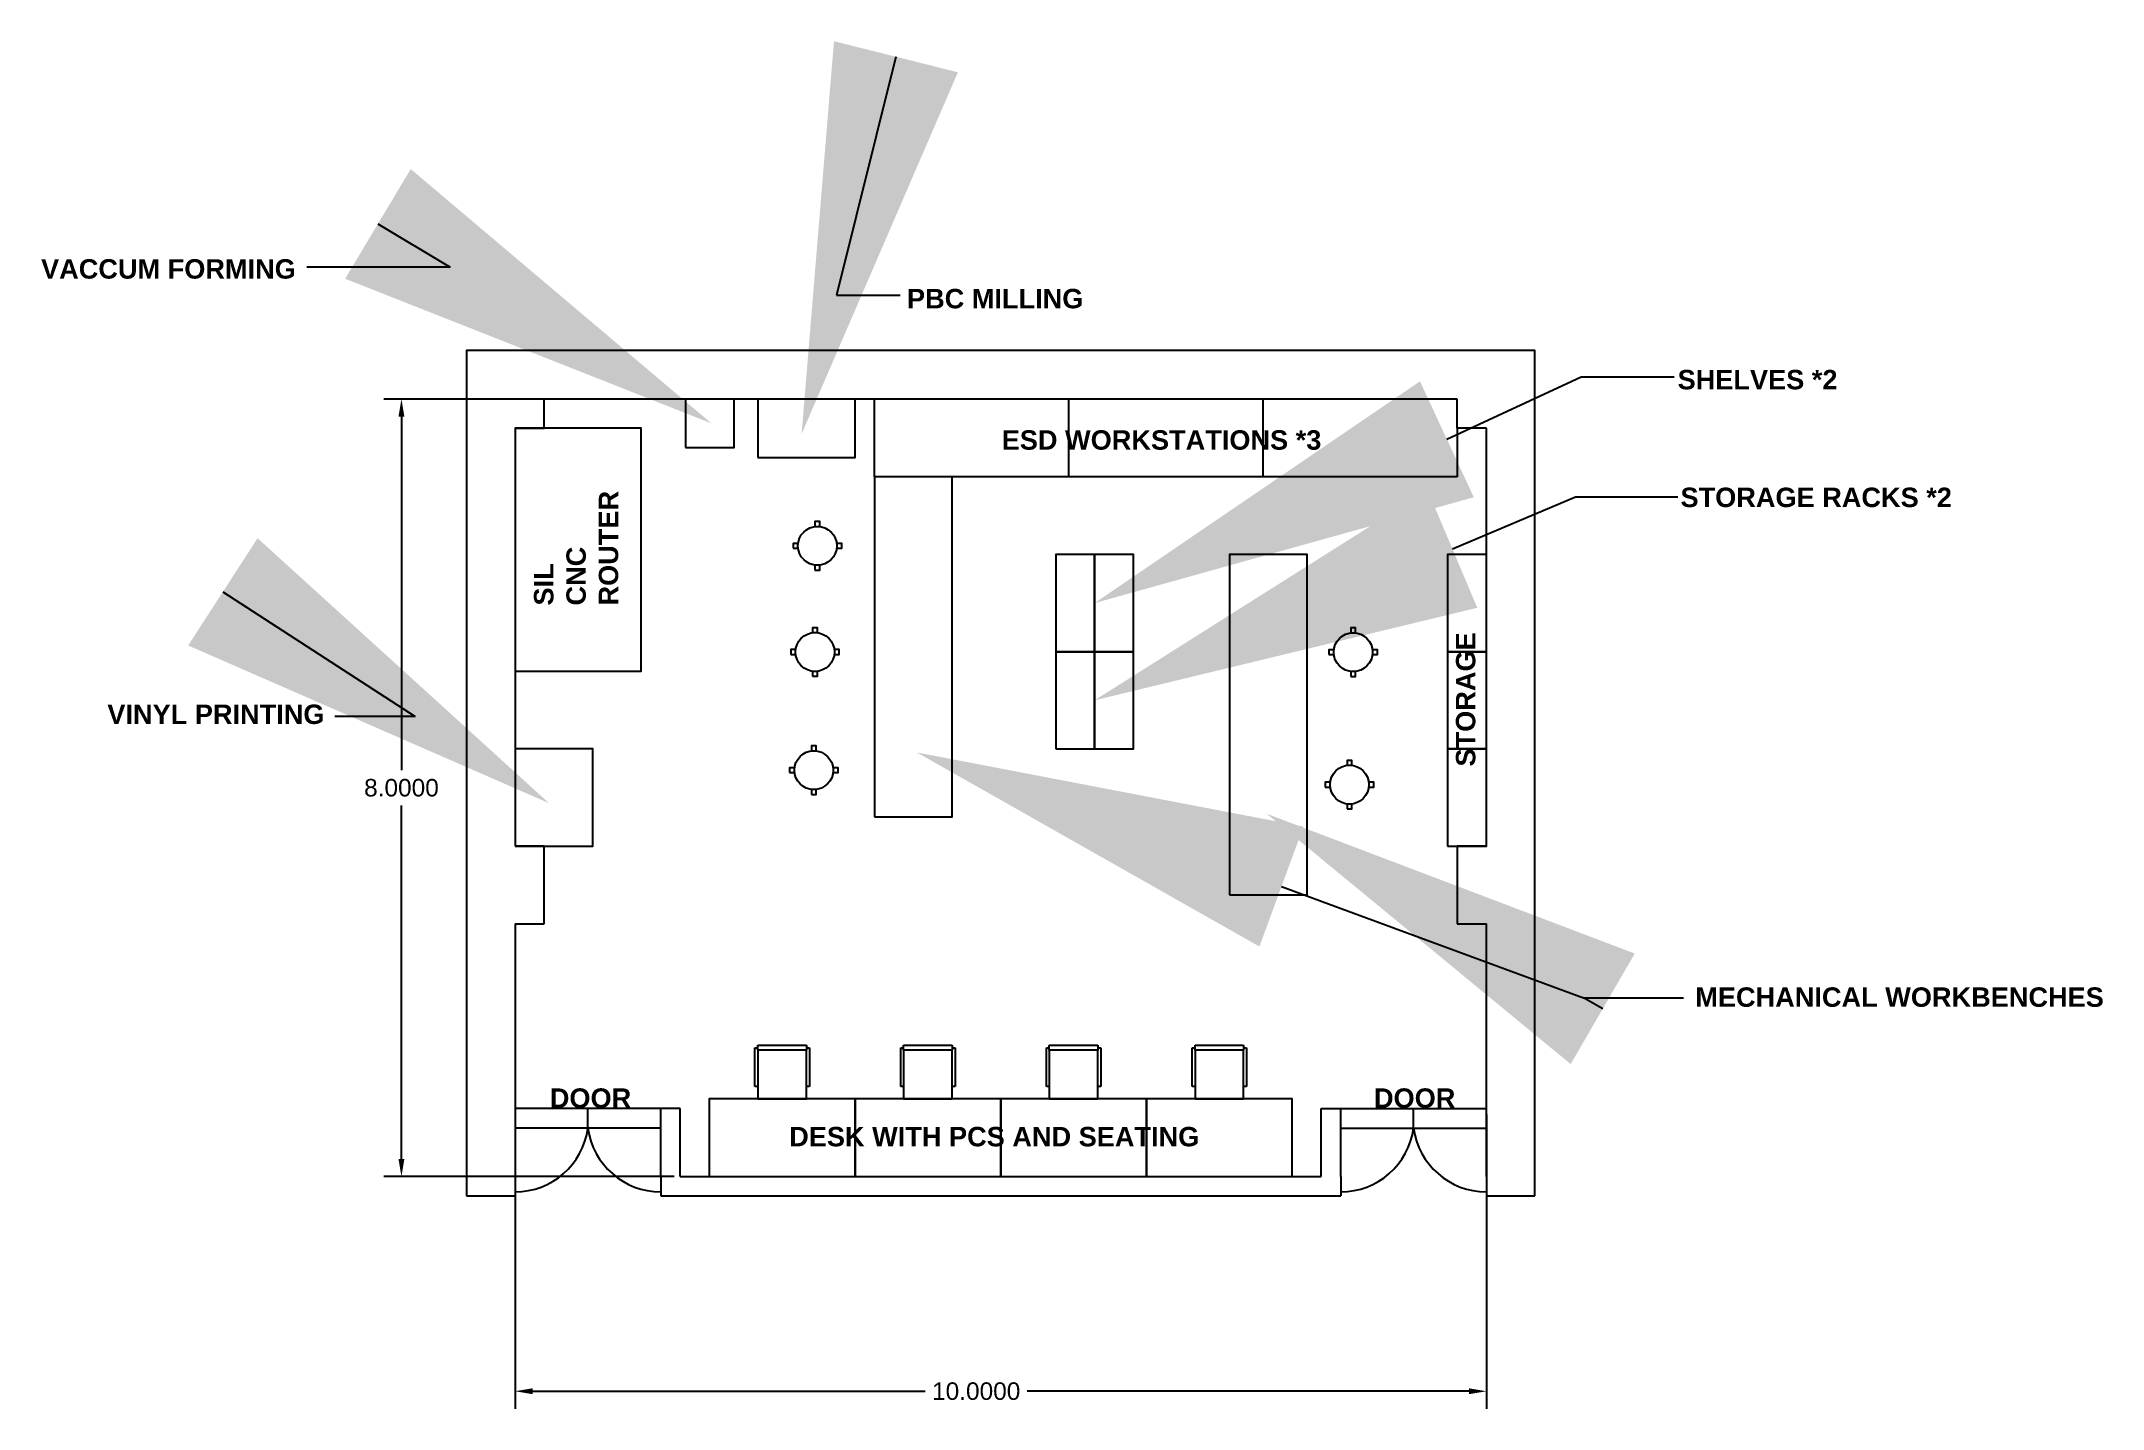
# Model space of a CAD drawing. Header units: metres. Extents: x 3135.4 to 3156.6, y 1450.6 to 1464.6.
import ezdxf
from ezdxf import colors
from ezdxf.entities.mleader import LeaderData, LeaderLine
from ezdxf.math import Vec2, Vec3

# ---------------------------------------------------------------- set-up
doc = ezdxf.new("R2010")
doc.units = ezdxf.units.M
doc.styles.get("Standard").update_dxf_attribs({"font": 'arial.ttf'})
doc.dimstyles.get("Standard").update_dxf_attribs({"dimtxt": 0.18, "dimasz": 0.18, "dimexe": 0.18, "dimexo": 0.0625, "dimgap": 0.09, "dimtad": 0, "dimtih": 1, "dimtoh": 1, "dimdec": 4, "dimzin": 0, "dimdsep": 46, "dimtxsty": 'Standard', "dimcen": 0.09, "dimadec": 0, "dimazin": 0, "dimtfac": 1, "dimtdec": 4, "dimtofl": 0, "dimtmove": 0, "dimatfit": 3, "dimfxl": 1, "dimtolj": 1, "dimtzin": 0, "dimarcsym": 0})

# ---------------------------------------------------------------- blocks, each defined once
blk = doc.blocks.new('*D1')
at = {"color": 0, "lineweight": -2, "transparency": 16777216}
for p, q in [((3141.919, 1460.96), (3138.932, 1460.96)), ((3139.112, 1460.78), (3139.112, 1457.142)), ((3139.112, 1453.14), (3139.112, 1456.778)), ((3141.919, 1452.96), (3138.932, 1452.96))]:
    blk.add_line(p, q, dxfattribs=at)
at = {"color": 0, "transparency": 16777216}
for points in [[(3139.082, 1460.78), (3139.142, 1460.78), (3139.112, 1460.96)], [(3139.082, 1453.14), (3139.142, 1453.14), (3139.112, 1452.96)]]:
    blk.add_solid(points, dxfattribs=at)
at = {"layer": 'Defpoints', "color": 0, "transparency": 16777216}
for p in [(3139.112, 1460.96), (3141.982, 1460.96), (3141.982, 1452.96)]:
    blk.add_point(p, dxfattribs=at)
at = {"color": 0, "transparency": 16777216, "insert": (3139.112, 1456.96), "char_height": 0.18, "attachment_point": 5}
blk.add_mtext('\\A1;8.0000', dxfattribs=at)
blk = doc.blocks.new('*D2')
at = {"color": 0, "lineweight": -2, "transparency": 16777216}
for p, q in [((3140.282, 1453.598), (3140.282, 1450.571)), ((3150.282, 1453.598), (3150.282, 1450.571)), ((3140.462, 1450.751), (3144.504, 1450.751)), ((3150.102, 1450.751), (3145.554, 1450.751))]:
    blk.add_line(p, q, dxfattribs=at)
at = {"color": 0, "transparency": 16777216}
for points in [[(3140.462, 1450.781), (3140.462, 1450.721), (3140.282, 1450.751)], [(3150.102, 1450.781), (3150.102, 1450.721), (3150.282, 1450.751)]]:
    blk.add_solid(points, dxfattribs=at)
at = {"layer": 'Defpoints', "color": 0, "transparency": 16777216}
for p in [(3140.282, 1453.66), (3150.282, 1453.66), (3150.282, 1450.751)]:
    blk.add_point(p, dxfattribs=at)
at = {"color": 0, "transparency": 16777216, "insert": (3145.029, 1450.751), "char_height": 0.18, "attachment_point": 5}
blk.add_mtext('\\A1;10.0000', dxfattribs=at)

msp = doc.modelspace()

# ---------------------------------------------------------------- linework, layer by layer
for p, q in [((3140.58154, 1460.66037), (3140.58154, 1460.96037)), ((3143.98154, 1460.16037), (3143.98154, 1460.96037)), ((3145.98154, 1460.16037), (3145.98154, 1460.96037)), ((3147.98154, 1460.16037), (3147.98154, 1460.96037)), ((3149.98154, 1460.66037), (3149.98154, 1460.96037)), ((3140.28154, 1460.66037), (3140.58154, 1460.66037)), ((3150.28154, 1460.66037), (3149.98154, 1460.66037)), ((3149.98154, 1460.66037), (3149.98154, 1460.16037)), ((3145.98154, 1460.16037), (3143.98154, 1460.16037)), ((3147.98154, 1460.16037), (3145.98154, 1460.16037)), ((3149.98154, 1460.16037), (3147.98154, 1460.16037)), ((3140.58154, 1456.36037), (3140.28154, 1456.36037)), ((3140.58154, 1455.56037), (3140.58154, 1456.36037)), ((3150.28154, 1456.36037), (3149.98154, 1456.36037)), ((3149.98154, 1456.36037), (3149.98154, 1455.56037)), ((3140.28154, 1455.56037), (3140.58154, 1455.56037)), ((3149.98154, 1455.56037), (3150.28154, 1455.56037)), ((3142.75154, 1453.88537), (3142.75154, 1454.28537)), ((3142.75154, 1454.28537), (3142.78154, 1454.28537)), ((3142.78154, 1454.26037), (3142.78154, 1454.31037)), ((3142.78154, 1454.31037), (3143.28154, 1454.31037)), ((3143.28154, 1454.31037), (3143.28154, 1454.26037)), ((3143.28154, 1454.28537), (3143.31154, 1454.28537)), ((3143.31154, 1454.28537), (3143.31154, 1453.88537)), ((3144.25154, 1453.88537), (3144.25154, 1454.28537)), ((3144.25154, 1454.28537), (3144.28154, 1454.28537)), ((3144.28154, 1454.26037), (3144.28154, 1454.31037)), ((3144.28154, 1454.31037), (3144.78154, 1454.31037)), ((3144.78154, 1454.31037), (3144.78154, 1454.26037)), ((3144.78154, 1454.28537), (3144.81154, 1454.28537)), ((3144.81154, 1454.28537), (3144.81154, 1453.88537)), ((3145.75154, 1453.88537), (3145.75154, 1454.28537)), ((3145.75154, 1454.28537), (3145.78154, 1454.28537)), ((3145.78154, 1454.26037), (3145.78154, 1454.31037)), ((3145.78154, 1454.31037), (3146.28154, 1454.31037)), ((3146.28154, 1454.31037), (3146.28154, 1454.26037)), ((3146.28154, 1454.28537), (3146.31154, 1454.28537)), ((3146.31154, 1454.28537), (3146.31154, 1453.88537)), ((3147.25154, 1453.88537), (3147.25154, 1454.28537)), ((3147.25154, 1454.28537), (3147.28154, 1454.28537)), ((3147.28154, 1454.26037), (3147.28154, 1454.31037)), ((3147.28154, 1454.31037), (3147.78154, 1454.31037)), ((3147.78154, 1454.31037), (3147.78154, 1454.26037)), ((3147.78154, 1454.28537), (3147.81154, 1454.28537)), ((3147.81154, 1454.28537), (3147.81154, 1453.88537)), ((3142.78154, 1453.88537), (3142.75154, 1453.88537)), ((3143.31154, 1453.88537), (3143.28154, 1453.88537)), ((3144.28154, 1453.88537), (3144.25154, 1453.88537)), ((3144.81154, 1453.88537), (3144.78154, 1453.88537)), ((3145.78154, 1453.88537), (3145.75154, 1453.88537)), ((3146.31154, 1453.88537), (3146.28154, 1453.88537)), ((3147.28154, 1453.88537), (3147.25154, 1453.88537)), ((3147.81154, 1453.88537), (3147.78154, 1453.88537)), ((3141.98154, 1453.66037), (3140.28154, 1453.66037)), ((3141.03154, 1453.45911), (3141.03154, 1453.65911)), ((3141.78154, 1453.45911), (3141.78154, 1453.65911)), ((3141.98154, 1452.96037), (3141.98154, 1453.66037)), ((3148.58154, 1452.96037), (3148.58154, 1453.66037)), ((3148.58154, 1453.66037), (3150.28154, 1453.66037)), ((3148.78154, 1453.45911), (3148.78154, 1453.65911)), ((3149.53154, 1453.45911), (3149.53154, 1453.65911)), ((3141.78154, 1453.45911), (3140.28154, 1453.45911)), ((3141.78154, 1452.96037), (3141.78154, 1453.45911)), ((3148.78154, 1452.96037), (3148.78154, 1453.45911)), ((3148.78154, 1453.45911), (3150.28154, 1453.45911)), ((3140.28154, 1452.96037), (3140.28154, 1452.76037)), ((3140.28154, 1452.96037), (3140.28154, 1452.76037)), ((3141.78154, 1452.96037), (3141.78154, 1452.76037)), ((3148.78154, 1452.96037), (3148.78154, 1452.76037)), ((3150.28154, 1452.96037), (3150.28154, 1452.76037))]:
    msp.add_line(p, q)
for points in [[(3150.78154, 1452.76037), (3150.78154, 1461.46037), (3139.78154, 1461.46037), (3139.78154, 1452.76037)], [(3149.98154, 1460.96037), (3140.58154, 1460.96037)], [(3140.28154, 1460.66037), (3140.28154, 1456.36037)], [(3150.28154, 1456.36037), (3150.28154, 1460.66037)], [(3140.28154, 1455.56037), (3140.28154, 1452.96037)], [(3150.28154, 1452.96037), (3150.28154, 1455.56037)], [(3141.98154, 1452.96037), (3148.58154, 1452.96037)], [(3139.78154, 1452.76037), (3140.28154, 1452.76037)], [(3141.78154, 1452.76037), (3148.78154, 1452.76037)], [(3150.28154, 1452.76037), (3150.78154, 1452.76037)]]:
    msp.add_lwpolyline(points)
for points in [[(3142.03776, 1460.46037), (3142.53776, 1460.46037), (3142.53776, 1460.96037), (3142.03776, 1460.96037)], [(3142.78154, 1460.36037), (3143.78154, 1460.36037), (3143.78154, 1460.96037), (3142.78154, 1460.96037)], [(3140.28154, 1458.16037), (3141.58154, 1458.16037), (3141.58154, 1460.66037), (3140.28154, 1460.66037)], [(3143.98154, 1456.66037), (3144.78154, 1456.66037), (3144.78154, 1460.16037), (3143.98154, 1460.16037)], [(3143.36934, 1459.64967), (3143.41934, 1459.64967), (3143.41934, 1459.69967), (3143.36934, 1459.69967)], [(3143.14434, 1459.42467), (3143.19434, 1459.42467), (3143.19434, 1459.47467), (3143.14434, 1459.47467)], [(3143.59434, 1459.42467), (3143.64434, 1459.42467), (3143.64434, 1459.47467), (3143.59434, 1459.47467)], [(3145.84728, 1458.36037), (3146.24728, 1458.36037), (3146.24728, 1459.36037), (3145.84728, 1459.36037)], [(3146.24728, 1458.36037), (3146.64728, 1458.36037), (3146.64728, 1459.36037), (3146.24728, 1459.36037)], [(3147.63743, 1455.86037), (3148.43743, 1455.86037), (3148.43743, 1459.36037), (3147.63743, 1459.36037)], [(3149.88154, 1458.36037), (3150.28154, 1458.36037), (3150.28154, 1459.36037), (3149.88154, 1459.36037)], [(3143.36934, 1459.19967), (3143.41934, 1459.19967), (3143.41934, 1459.24967), (3143.36934, 1459.24967)], [(3143.3445, 1458.55746), (3143.3945, 1458.55746), (3143.3945, 1458.60746), (3143.3445, 1458.60746)], [(3148.88467, 1458.55604), (3148.93467, 1458.55604), (3148.93467, 1458.60604), (3148.88467, 1458.60604)], [(3143.1195, 1458.33246), (3143.1695, 1458.33246), (3143.1695, 1458.38246), (3143.1195, 1458.38246)], [(3143.5695, 1458.33246), (3143.6195, 1458.33246), (3143.6195, 1458.38246), (3143.5695, 1458.38246)], [(3145.84728, 1457.36037), (3146.24728, 1457.36037), (3146.24728, 1458.36037), (3145.84728, 1458.36037)], [(3146.24728, 1457.36037), (3146.64728, 1457.36037), (3146.64728, 1458.36037), (3146.24728, 1458.36037)], [(3148.65967, 1458.33104), (3148.70967, 1458.33104), (3148.70967, 1458.38104), (3148.65967, 1458.38104)], [(3149.10967, 1458.33104), (3149.15967, 1458.33104), (3149.15967, 1458.38104), (3149.10967, 1458.38104)], [(3149.88154, 1457.36037), (3150.28154, 1457.36037), (3150.28154, 1458.36037), (3149.88154, 1458.36037)], [(3143.3445, 1458.10746), (3143.3945, 1458.10746), (3143.3945, 1458.15746), (3143.3445, 1458.15746)], [(3148.88467, 1458.10604), (3148.93467, 1458.10604), (3148.93467, 1458.15604), (3148.88467, 1458.15604)], [(3143.33207, 1457.34113), (3143.38207, 1457.34113), (3143.38207, 1457.39113), (3143.33207, 1457.39113)], [(3140.28154, 1456.36037), (3141.08154, 1456.36037), (3141.08154, 1457.36037), (3140.28154, 1457.36037)], [(3148.84725, 1457.19219), (3148.89725, 1457.19219), (3148.89725, 1457.24219), (3148.84725, 1457.24219)], [(3149.88154, 1456.36037), (3150.28154, 1456.36037), (3150.28154, 1457.36037), (3149.88154, 1457.36037)], [(3143.10707, 1457.11613), (3143.15707, 1457.11613), (3143.15707, 1457.16613), (3143.10707, 1457.16613)], [(3143.55707, 1457.11613), (3143.60707, 1457.11613), (3143.60707, 1457.16613), (3143.55707, 1457.16613)], [(3148.62225, 1456.96719), (3148.67225, 1456.96719), (3148.67225, 1457.01719), (3148.62225, 1457.01719)], [(3149.07225, 1456.96719), (3149.12225, 1456.96719), (3149.12225, 1457.01719), (3149.07225, 1457.01719)], [(3143.33207, 1456.89113), (3143.38207, 1456.89113), (3143.38207, 1456.94113), (3143.33207, 1456.94113)], [(3148.84725, 1456.74219), (3148.89725, 1456.74219), (3148.89725, 1456.79219), (3148.84725, 1456.79219)], [(3142.78154, 1453.76037), (3143.28154, 1453.76037), (3143.28154, 1454.26037), (3142.78154, 1454.26037)], [(3144.28154, 1453.76037), (3144.78154, 1453.76037), (3144.78154, 1454.26037), (3144.28154, 1454.26037)], [(3145.78154, 1453.76037), (3146.28154, 1453.76037), (3146.28154, 1454.26037), (3145.78154, 1454.26037)], [(3147.28154, 1453.76037), (3147.78154, 1453.76037), (3147.78154, 1454.26037), (3147.28154, 1454.26037)], [(3142.28154, 1452.96037), (3143.78154, 1452.96037), (3143.78154, 1453.76037), (3142.28154, 1453.76037)], [(3143.78154, 1452.96037), (3145.28154, 1452.96037), (3145.28154, 1453.76037), (3143.78154, 1453.76037)], [(3145.28154, 1452.96037), (3146.78154, 1452.96037), (3146.78154, 1453.76037), (3145.28154, 1453.76037)], [(3146.78154, 1452.96037), (3148.28154, 1452.96037), (3148.28154, 1453.76037), (3146.78154, 1453.76037)]]:
    msp.add_lwpolyline(points, close=True)
for centre in [(3143.39434, 1459.44967), (3143.3695, 1458.35746), (3148.90967, 1458.35604), (3143.35707, 1457.14113), (3148.87225, 1456.99219)]:
    msp.add_circle(centre, 0.2)
for centre, start, end in [((3140.28154, 1453.55911), 7.594643, 7.690613), ((3141.78154, 1453.55911), 172.309387, 172.405357), ((3148.78154, 1453.55911), 7.594643, 7.690613), ((3150.28154, 1453.55911), 172.309387, 172.405357), ((3140.28154, 1453.55911), 270, 352.405357), ((3141.78154, 1453.55911), 187.594643, 270), ((3148.78154, 1453.55911), 270, 352.405357), ((3150.28154, 1453.55911), 187.594643, 270)]:
    msp.add_arc(centre, 0.75664, start, end)

# ---------------------------------------------------------------- texts
at = {"char_height": 0.2, "attachment_point": 1}
for s, width, gutter_width, heights, insert in [('{\\fArial|b1|i0|c0|p34;VACCUM FORMING}', 3.5131059, 12.5, [0], (3135.4018, 1462.39936)), ('{\\fArial|b1|i0|c0|p34;PBC MILLING}', 2.8458164, 12.5, [0], (3144.31649, 1462.09383)), ('{\\fArial|b1|i0|c0|p34;SHELVES *2}', 2.264102, 12.5, [0], (3152.24983, 1461.26043)), ('{\\fArial|b1|i0|c0|p34;ESD WORKSTATIONS *3}', 4.0127747, 12.5, [0], (3145.29152, 1460.63929)), ('{\\fArial|b1|i0|c0|p34;STORAGE RACKS *2}', 3.2030757, 12.5, [1.097733015598124e-13], (3152.27943, 1460.04875)), ('{\\fArial|b1|i0|c0|p34;VINYL PRINTING}', 3.5293027, 12.5, [0], (3136.08446, 1457.81682)), ('{\\fArial|b1|i0|c0|p34;MECHANICAL WORKBENCHES}', 4.6380788, 12.5, [0], (3152.43168, 1454.90649)), ('{\\fArial|b1|i0|c0|p34;DOOR}', 1.6910852, 9.4468, [0], (3140.63936, 1453.86719)), ('{\\fArial|b1|i0|c0|p34;DOOR}', 1.6910852, 9.4468, [0], (3149.12377, 1453.86719)), ('{\\fArial|b1|i0|c0|p34;DESK WITH PCS AND SEATING}', 4.4840447, 12.5, [0], (3143.10376, 1453.47088))]:
    msp.add_mtext_dynamic_manual_height_columns(s, width=width, gutter_width=gutter_width, heights=heights, dxfattribs=dict(at, insert=insert))
at = {"char_height": 0.2, "attachment_point": 1, "rotation": 90}
for s, width, insert in [('{\\fArial|b1|i0|c0|p34;SIL\\PCNC\\PROUTER}', 0.9280758, (3140.47648, 1458.83557)), ('{\\fArial|b1|i0|c0|p34;STORAGE}', 2.0442437, (3149.96759, 1457.179))]:
    msp.add_mtext_dynamic_manual_height_columns(s, width=width, gutter_width=12.5, heights=[0], dxfattribs=dict(at, insert=insert))

# ---------------------------------------------------------------- dimensions: what is measured, and where the dimension line sits
dim = msp.add_linear_dim(base=(3139.11193, 1460.96037), p1=(3141.98154, 1452.96037), p2=(3141.98154, 1460.96037), angle=90, dimstyle='Standard')
dim.commit()
dim.dimension.update_dxf_attribs({"geometry": '*D1', "text_midpoint": (3139.11193, 1456.96037)})
dim = msp.add_linear_dim(base=(3150.28154, 1450.75072), p1=(3140.28154, 1453.66037), p2=(3150.28154, 1453.66037), dimstyle='Standard')
dim.commit()
dim.dimension.update_dxf_attribs({"geometry": '*D2', "text_midpoint": (3145.0288, 1450.75072), "dimtype": 160})

# ---------------------------------------------------------------- leaders
ml = msp.add_multileader_mtext('Standard')
ml.set_content('', color=256)
ml.set_leader_properties()
ml.build(insert=Vec2(0, 0))
ctx = ml.context
ctx.base_point, ctx.plane_origin = Vec3(3144.24696, 1462.03007), Vec3(3143.23176, 1460.60194)
notes = []
notes.append((ctx, [(0, (1, 1, 0), (3143.58908, 1462.03007), (1, 0), 0.65788, [(0, [(3143.23176, 1460.60194)], 0, [])])]))
ctx.mtext.insert, ctx.mtext.flow_direction = Vec3(3146.24696, 1464.03007), 5
ml = msp.add_multileader_mtext('Standard')
ml.set_content('', color=256)
ml.set_leader_properties()
ml.build(insert=Vec2(0, 0))
ctx = ml.context
ctx.base_point, ctx.plane_origin = Vec3(3134.13849, 1462.31753), Vec3(3142.30323, 1460.71016)
ctx.text_align_type = 2
notes.append((ctx, [(0, (1, 1, 0), (3139.61447, 1462.31753), (-1, 0), 1.47598, [(0, [(3142.30323, 1460.71016)], 0, [])])]))
ctx.mtext.insert, ctx.mtext.alignment, ctx.mtext.flow_direction = Vec3(3136.13849, 1464.31753), 3, 5
ml = msp.add_multileader_mtext('Standard')
ml.set_content('', color=256)
ml.set_leader_properties()
ml.build(insert=Vec2(0, 0))
ctx = ml.context
ctx.base_point, ctx.plane_origin = Vec3(3152.21359, 1461.18802), Vec3(3146.24728, 1458.86037)
notes.append((ctx, [(0, (1, 1, 0), (3151.25555, 1461.18802), (1, 0), 0.95805, [(0, [(3146.24728, 1458.86037)], 0, [])])]))
ctx.mtext.insert, ctx.mtext.flow_direction = Vec3(3154.21359, 1463.18802), 5
ml = msp.add_multileader_mtext('Standard')
ml.set_content('', color=256)
ml.set_leader_properties()
ml.build(insert=Vec2(0, 0))
ctx = ml.context
ctx.base_point, ctx.plane_origin = Vec3(3152.25044, 1459.95462), Vec3(3146.24728, 1457.86037)
notes.append((ctx, [(0, (1, 1, 0), (3151.20028, 1459.95462), (1, 0), 1.05017, [(0, [(3146.24728, 1457.86037)], 0, [])])]))
ctx.mtext.insert, ctx.mtext.flow_direction = Vec3(3154.25044, 1461.95462), 5
ml = msp.add_multileader_mtext('Standard')
ml.set_content('', color=256)
ml.set_leader_properties()
ml.build(insert=Vec2(0, 0))
ctx = ml.context
ctx.base_point, ctx.plane_origin = Vec3(3134.42664, 1457.69484), Vec3(3140.63103, 1456.80226)
ctx.text_align_type = 2
notes.append((ctx, [(0, (1, 1, 0), (3139.25279, 1457.69484), (-1, 0), 0.82614, [(0, [(3140.63103, 1456.80226)], 0, [])])]))
ctx.mtext.insert, ctx.mtext.alignment, ctx.mtext.flow_direction = Vec3(3136.42664, 1459.69484), 3, 5
ml = msp.add_multileader_mtext('Standard')
ml.set_content('', color=256)
ml.set_leader_properties()
ml.build(insert=Vec2(0, 0))
ctx = ml.context
ctx.base_point, ctx.plane_origin = Vec3(3152.21736, 1454.80035), Vec3(3144.41724, 1457.32428)
notes.append((ctx, [(0, (1, 1, 0), (3151.28181, 1454.80035), (1, 0), 0.93555, [(0, [(3144.41724, 1457.32428)], 0, [])])]))
ctx.mtext.insert, ctx.mtext.flow_direction = Vec3(3154.21736, 1456.80035), 5
ml = msp.add_multileader_mtext('Standard')
ml.set_content('', color=256)
ml.set_leader_properties()
ml.build(insert=Vec2(0, 0))
ctx = ml.context
ctx.base_point, ctx.plane_origin = Vec3(3152.31092, 1454.80035), Vec3(3148.01909, 1456.69329)
notes.append((ctx, [(0, (1, 1, 0), (3151.28181, 1454.80035), (1, 0), 1.0291, [(0, [(3148.01909, 1456.69329)], 0, [])])]))
ctx.mtext.insert, ctx.mtext.flow_direction = Vec3(3154.31092, 1456.80035), 5
for ctx, leaders in notes:
    for number, flags, end, landing, length, lines in leaders:
        leader = LeaderData()
        leader.index, (leader.has_last_leader_line, leader.has_dogleg_vector, leader.attachment_direction) = number, flags
        leader.last_leader_point, leader.dogleg_vector, leader.dogleg_length = Vec3(end), Vec3(landing), length
        for number, points, colour, breaks in lines:
            line = LeaderLine()
            line.index, line.vertices, line.color, line.breaks = number, Vec3.list(points), colors.encode_raw_color(colour), breaks
            leader.lines.append(line)
        ctx.leaders.append(leader)

doc.saveas('drawing.dxf')
